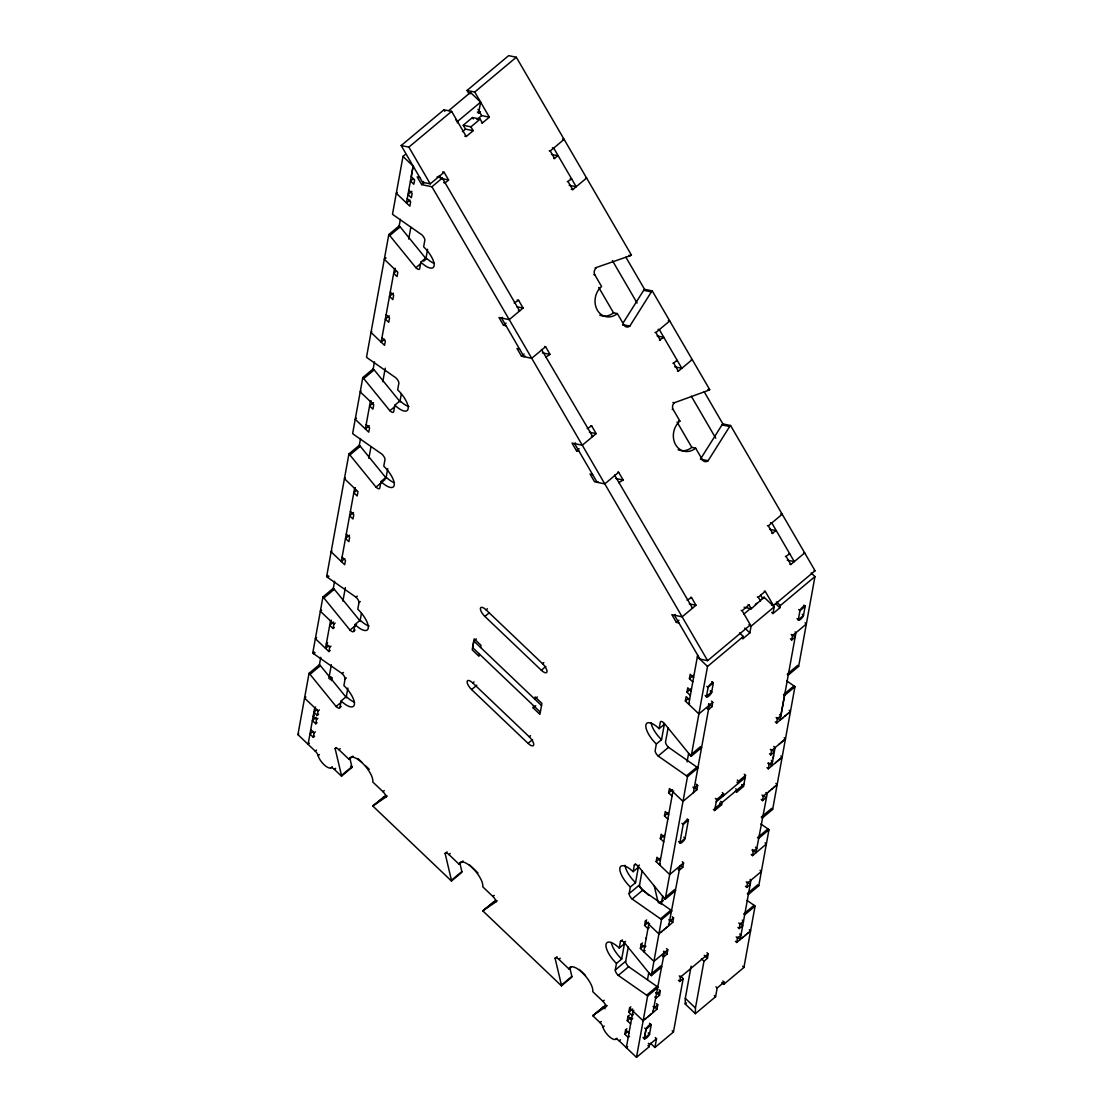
<?xml version="1.0" encoding="UTF-8"?>
<svg xmlns="http://www.w3.org/2000/svg" width="1113" height="1113" viewBox="0 0 1113 1113"><rect width="100%" height="100%" fill="white"/><g stroke="black" fill="none" stroke-linecap="round" stroke-linejoin="round"><path stroke-width="1.5" d="M722.838 980.97L724.104 982.181L717.175 987.982L715.576 996.747L695.361 1013.665L685.205 1003.982L685.302 998.333L691.145 966.154M695.361 1013.665L695.458 1008.016L703.959 961.215L707.423 958.307L708.216 953.924L706.95 952.714M626.438 1047.027L627.621 1046.582M646.361 937.396L646.152 938.565M605.931 1004.997L593.146 1015.306A4.855 1.795 50.1 0 0 592.881 1015.807L600.032 1022.61A4.855 1.795 50.1 0 1 602.954 1027.118A9.725 3.589 50.1 0 0 608.811 1036.12A9.725 3.589 50.1 0 0 615.726 1039.278A4.855 1.795 50.1 0 1 619.176 1040.864L636.483 1057.35L647.627 996.038A4.855 1.795 50.1 0 0 646.639 995.203L618.272 975.405A4.855 1.795 50.1 0 1 615.28 969.993L616.477 963.413A17.015 6.275 50.1 0 1 606.029 944.436A17.015 6.275 50.1 0 1 619.273 948.053L620.47 941.473A4.855 1.795 50.1 0 1 624.254 942.502L650.368 974.654A4.855 1.795 50.1 0 0 651.328 975.67L661.498 919.644L671.904 910.949A4.855 1.795 50.1 0 0 670.916 910.114L642.549 890.33A4.855 1.795 50.1 0 1 639.558 884.905L642.145 870.644M668.649 925.793L680.099 865.831M773.605 755.63L773.187 757.911M777.5 717.788L780.046 720.208L784.54 695.458L794.946 686.749A4.869 1.795 50.1 0 0 793.959 685.928L786.863 680.975M758.774 885.767A4.855 1.795 50.1 0 1 757.814 884.765L747.421 893.461A4.855 1.795 50.1 0 0 748.367 894.476L758.774 885.767L768.958 829.755A4.855 1.795 50.1 0 0 767.97 828.921L760.875 823.982M772.659 809.388A4.855 1.795 50.1 0 1 771.699 808.372L761.306 817.067A4.855 1.795 50.1 0 0 762.252 818.083L772.659 809.388L794.946 686.749M349.899 758.37L351.875 766.732A4.842 1.781 50.1 0 1 351.903 767.497L341.51 776.192L334.359 769.389A4.855 1.795 50.1 0 0 330.909 767.803A9.725 3.589 50.1 0 1 323.994 764.645A9.725 3.589 50.1 0 1 318.137 755.63A4.855 1.795 50.1 0 0 315.216 751.122L297.922 734.636L309.052 673.323L319.459 664.628A4.855 1.795 50.1 0 1 320.405 665.644L346.533 697.795M309.052 673.323A4.855 1.795 50.1 0 1 310.012 674.339L336.126 706.491A4.855 1.795 50.1 0 0 339.924 707.52L341.107 700.94A17.015 6.275 50.1 0 0 354.365 704.557A17.015 6.275 50.1 0 0 343.903 685.58L345.1 679A4.855 1.795 50.1 0 0 342.108 673.574L313.741 653.79A4.855 1.795 50.1 0 1 312.767 652.955L322.937 596.944L333.344 588.234A4.855 1.795 50.1 0 1 334.29 589.25L360.417 621.402M322.937 596.944A4.855 1.795 50.1 0 1 323.897 597.959L350.011 630.097A4.855 1.795 50.1 0 0 353.795 631.141L354.991 624.56A17.015 6.275 50.1 0 0 368.236 628.177A17.015 6.275 50.1 0 0 357.788 609.201L358.984 602.62A4.855 1.795 50.1 0 0 355.993 597.194L327.625 577.41A4.855 1.795 50.1 0 1 326.638 576.576L348.926 453.937L359.332 445.242A4.855 1.795 50.1 0 1 360.278 446.257L386.406 478.409M400.277 402.016L374.163 369.864A4.855 1.795 50.1 0 0 373.203 368.848L362.81 377.557L352.626 433.569A4.869 1.795 50.1 0 0 353.614 434.404L381.982 454.187A4.855 1.795 50.1 0 1 384.973 459.613L383.776 466.194A17.015 6.275 50.1 0 1 394.225 485.171A17.015 6.275 50.1 0 1 380.98 481.553L379.783 488.134A4.855 1.795 50.1 0 1 375.999 487.104L349.885 454.953A4.855 1.795 50.1 0 0 348.926 453.937M423.663 261.193L426.265 259.023L400.151 226.871A4.855 1.795 50.1 0 0 399.191 225.856L388.799 234.551L366.511 357.19A4.869 1.795 50.1 0 0 367.499 358.024L395.866 377.808A4.855 1.795 50.1 0 1 398.857 383.234L397.661 389.814A17.015 6.275 50.1 0 1 408.109 408.791A17.015 6.275 50.1 0 1 394.865 405.174L393.668 411.754A4.855 1.795 50.1 0 1 389.884 410.711L363.756 378.573A4.855 1.795 50.1 0 0 362.81 377.557M405.229 154.554L402.989 156.432L392.499 214.183A4.869 1.795 50.1 0 0 393.487 215.018L421.855 234.815A4.855 1.795 50.1 0 1 424.832 240.227L423.636 246.808A17.015 6.275 50.1 0 1 434.098 265.784A17.015 6.275 50.1 0 1 420.853 262.167L419.657 268.748A4.855 1.795 50.1 0 1 415.872 267.718L389.745 235.566A4.855 1.795 50.1 0 0 388.799 234.551M319.111 666.506L320.781 657.31M333.065 589.709L334.61 581.264M358.998 447.036L360.529 438.592M372.938 370.323L374.469 361.878M398.857 227.692L400.388 219.275M313.184 731.366L309.929 734.079L313.323 737.307L314.116 732.924L315.41 731.839M316.259 717.259L312.363 720.528L315.772 723.784L316.579 719.401L317.873 718.302M317.163 709.426L313.922 712.153L317.302 715.367L318.109 710.984L319.403 709.899M316.662 637.568L315.355 638.667L328.905 651.564L329.698 647.182L330.992 646.096M333.608 622.042L329.698 625.311L333.093 628.539L333.886 624.143L335.18 623.057M328.85 678.485L331.354 664.698M342.915 601.076L345.378 587.581M368.848 458.403L370.991 446.591M382.789 381.689L385.251 368.194M408.708 239.058L410.85 227.275M331.41 680.613L331.911 677.873L330.631 676.662M341.107 700.94L346.31 696.585L347.868 688.057M354.991 624.56L360.195 620.205L361.433 613.374M380.98 481.553L386.183 477.199L387.727 468.67M394.865 405.174L400.068 400.819L401.306 393.988M420.853 262.167L426.056 257.813L427.601 249.284M457.262 122.847L457.513 121.456L480.621 102.132L470.465 92.449L448.803 110.577M470.215 93.826L470.465 92.449M477.338 111.996L478.604 113.206L480.621 102.132M476.35 638.918L473.832 641.032L472.635 647.613L540.348 712.153M479.383 654.082L478.98 656.28L472.218 649.825L474.208 638.848L480.983 645.303L480.579 647.502M537.342 696.961L534.755 699.131L535.144 696.947L541.92 703.402L539.93 714.365L533.155 707.91L533.558 705.712M661.498 919.644A4.855 1.795 50.1 0 0 660.524 918.809L632.142 899.026A4.855 1.795 50.1 0 1 629.165 893.6L630.361 887.019A17.015 6.275 50.1 0 1 619.899 868.057A17.015 6.275 50.1 0 1 633.144 871.66L638.347 867.319A17.015 6.275 50.1 0 0 637.485 866.512M633.144 871.66L634.34 865.079L635.648 863.994M663.473 723.506A17.015 6.275 50.1 0 1 664.336 724.313L659.133 728.667A17.015 6.275 50.1 0 0 645.888 725.05A17.015 6.275 50.1 0 0 656.35 744.027L655.154 750.607A4.855 1.795 50.1 0 0 658.131 756.019L686.498 775.817A4.869 1.795 50.1 0 1 687.486 776.651L665.198 899.276A4.855 1.795 50.1 0 1 664.252 898.261L638.125 866.123A4.855 1.795 50.1 0 0 634.34 865.079M659.133 728.667L660.329 722.087A4.855 1.795 50.1 0 1 664.113 723.116L690.241 755.268A4.855 1.795 50.1 0 0 691.187 756.284L701.593 747.574A4.855 1.795 50.1 0 1 700.634 746.573L690.241 755.268M616.477 963.413L621.68 959.058L624.463 943.699A17.015 6.275 50.1 0 0 623.6 942.892M630.361 887.019L635.551 882.679L638.347 867.319M656.35 744.027L661.539 739.672L664.336 724.313M647.627 996.038L658.02 987.328A4.855 1.795 50.1 0 0 657.032 986.508L628.664 966.71A4.855 1.795 50.1 0 1 625.673 961.284L628.275 947.024M668.134 727.652L665.546 741.898A4.855 1.795 50.1 0 0 668.537 747.324L696.905 767.121A4.869 1.795 50.1 0 1 697.893 767.942L687.486 776.651M629.485 1036.342L628.177 1037.427L624.796 1034.2L625.589 1029.817L626.897 1028.732M630.668 1023.932L627.259 1020.677L628.052 1016.28L629.346 1015.195M633.464 1014.402L632.17 1015.487L628.775 1012.26L629.582 1007.877L630.876 1006.792M666.52 948.554L667.786 949.765L653.915 961.368L640.378 948.457L641.171 944.074L642.479 942.989M649.255 927.56L647.947 928.645L644.566 925.418L645.359 921.035L646.667 919.95M682.297 861.726L683.563 862.923L669.706 874.526L656.155 861.615L656.962 857.233L660.343 860.46M663.738 841.818L660.343 838.59L661.136 834.194L664.531 837.421M667.856 819.14L664.461 815.912L665.268 811.53L668.649 814.758M672.043 796.101L668.649 792.873L669.456 788.491L682.992 801.402L696.863 789.799L697.656 785.416L696.39 784.206M711.485 701.107L712.751 702.317L698.894 713.92L685.344 701.009L686.151 696.613L689.531 699.84M690.338 695.43L686.944 692.203L687.751 687.82L691.131 691.034M692.787 681.893L689.406 678.666L690.199 674.283L693.594 677.511M697.656 655.14L688.738 704.237L689.601 703.513M647.516 979.523L648.768 972.637M661.164 904.424L662.708 895.979M687.069 761.89L688.599 753.515M691.187 756.284L707.52 666.464L743.331 636.497L739.519 632.866M644.288 1038.652L645.999 1029.233A3.645 1.002 -46.4 0 1 648.893 1025.407A3.645 1.002 -46.4 0 1 651.202 1024.878L649.491 1034.297A2.713 0.737 -46.4 0 1 649.06 1035.201L647.849 1036.704A4.41 1.21 -46.4 0 1 645.707 1038.54L644.58 1039.055A2.713 0.737 -46.4 0 1 644.288 1038.652L643.022 1037.441M713.35 682.881L711.638 692.314A3.645 1.002 -46.4 0 1 708.731 696.14A3.645 1.002 -46.4 0 1 706.435 696.668L708.146 687.236L713.35 682.881L712.083 681.671M649.505 1023.264L651.202 1024.878L645.999 1029.233L644.33 1038.373L649.533 1034.019L648.684 1033.212M652.872 1012.635L664.322 952.672L663.473 951.865M693.385 792.706L709.287 705.211L708.438 704.404M636.483 1057.35L649.185 1046.721L649.589 1044.523L656.517 1038.721L655.251 1037.511M629.582 1007.877L643.119 1020.788L656.99 1009.185L657.783 1004.802L656.517 1003.592M654.778 996.984L656.044 998.194L659.508 995.286L660.315 990.904L659.035 989.694M662.249 955.844L663.515 957.055L666.993 954.161L667.786 949.765M645.359 921.035L658.91 933.946L672.767 922.343L673.56 917.961L672.294 916.75M678.04 869.003L679.306 870.213L682.77 867.319L683.563 862.923M707.228 708.397L708.494 709.607L711.958 706.699L712.751 702.317M650.479 1043.271L654.917 1047.5L656.517 1038.721M678.429 980.303L679.695 981.513L680.488 977.117L708.216 953.924M741.661 637.485L742.928 638.695L743.331 636.497M654.917 1047.5L673.462 1031.988L683.159 978.605L680.627 976.184M713.391 809.36L714.657 810.57L716.647 799.593L723.589 793.792L722.309 792.581M742.928 638.695L749.87 632.894L751.08 626.202L774.189 606.877L764.033 597.194L751.303 608.769L744.096 607.281M714.657 810.57L721.586 804.769L721.989 802.57L720.723 801.36M723.589 793.792L723.186 795.99L721.92 794.779M763.81 598.446L764.033 597.194M735.345 790.995L736.611 792.206L737.015 790.007L735.735 788.797M744.263 774.217L745.543 775.427L738.601 781.229L738.211 783.427L736.931 782.216M771.699 612.359L772.979 613.569L774.189 606.877M736.611 792.206L743.54 786.404L745.543 775.427M772.979 613.569L779.907 607.768L780.31 605.569L814.966 576.576L811.154 572.945M721.808 982.556L723.714 984.379L724.104 982.181M735.443 941.278L736.709 942.488L737.502 938.106L740.966 935.198L739.7 934.002M737.961 927.393L739.241 928.604L740.034 924.207L743.498 921.314L742.232 920.103M745.446 886.254L746.712 887.464L747.505 883.082L761.375 871.479L760.096 870.269M751.219 854.436L752.485 855.647L753.292 851.264L756.757 848.37L755.49 847.16M761.222 799.412L762.488 800.623L763.281 796.24L777.152 784.637L775.886 783.427M766.996 767.608L768.276 768.819L769.069 764.422L772.533 761.529L771.267 760.318M769.528 753.71L770.794 754.92L771.601 750.524L785.458 738.935L784.192 737.724M775.302 721.892L776.582 723.102L777.375 718.72L780.839 715.826L795.948 632.727L795.099 631.92M790.411 638.806L791.677 640.017L792.484 635.62L806.341 624.017L805.075 622.807M737.641 937.174L740.173 939.595L750.969 880.174L750.12 879.367M767.4 792.79L755.964 852.753L752.569 849.525M723.714 984.379L743.929 967.461L755.073 906.135A4.855 1.795 50.1 0 0 754.085 905.314L746.99 900.361M798.647 666.381A4.869 1.795 50.1 0 1 797.687 665.379L787.294 674.075A4.869 1.795 50.1 0 0 788.241 675.09L798.647 666.381L814.966 576.576M623.475 322.394L643.676 290.312A4.869 4.104 -78.3 0 1 644.58 289.324L652.26 290.91L709.704 389.62A4.869 4.104 -78.3 0 1 708.605 390.287L674.381 402.739L672.948 402.447M622.654 324.857L624.101 325.149A4.855 4.104 -78.3 0 0 629.805 326.123L651.369 291.898A4.869 4.104 -78.3 0 1 652.26 290.91M700.439 459.14L721.989 424.916A4.869 4.104 -78.3 0 1 722.894 423.928L730.573 425.514L815.078 570.774L773.493 605.569L771.573 605.18M701.44 459.572L702.4 459.766A4.855 4.104 -78.3 0 0 708.118 460.726L729.683 426.502A4.869 4.104 -78.3 0 1 730.573 425.514M783.288 717.482L781.994 718.581M785.889 715.311L784.595 716.396M788.491 713.141L787.197 714.226M778.961 744.374L785.458 738.935M775.636 762.655L782.133 757.216L780.867 756.005M770.001 790.62L768.707 791.705M772.603 788.435L771.309 789.534M775.205 786.265L773.897 787.35M626.967 1047.124L626.327 1047.667L632.963 1011.105L633.826 1010.381M443.697 182.588L445.13 182.894L448.609 179.986L444.101 172.265L430.244 183.854L422.55 182.268L401.181 145.539L443.934 109.784L451.628 111.37L466.25 136.496L473.178 130.694L470.924 126.84L463.245 125.24L472.482 117.519L480.176 119.105L482.416 122.959L489.358 117.171L474.736 92.031L467.043 90.445L508.641 55.65L516.321 57.236L631.391 255.016A4.869 4.104 -78.3 0 1 630.306 255.684L595.107 267.927M401.181 145.539L408.874 147.125L451.628 111.37M474.736 92.031L516.321 57.236M478.604 113.206L480.343 111.759M476.893 119.564L481.665 115.585L489.358 117.171M462.452 131.654L465.484 129.108L473.178 130.694M470.924 126.84L480.176 119.105M413.048 178.845L410.447 181.016L413.827 184.243L414.62 179.861L411.24 176.633L413.146 166.115L402.989 156.432M397.16 192.549L396.298 193.272L409.848 206.183L410.641 201.801L407.247 198.573M411.88 191.283L407.984 194.552L411.365 197.78L412.172 193.384L408.777 190.156M422.55 182.268L423.427 181.544M419.74 177.426L417.18 176.897L421.674 184.633L424.276 182.462M409.918 200.062L406.454 202.956L413.146 166.115L413.563 166.811M440.706 178.581L441.875 178.595M421.674 184.633L431.927 186.747L442.32 178.052L519.632 310.944L518.352 310.68M389.745 235.566L400.151 226.871M386.03 257.854L384.305 259.301L397.842 272.212L397.049 276.608L393.654 273.381L396.256 271.196M395.324 268.261L394.461 268.984L381.161 342.122L384.639 339.215M549.279 150.77L550.239 150.978L564.11 139.375L562.663 139.069M415.872 267.718L421.076 263.364M393.376 293.15L389.467 296.406L392.861 299.634L393.654 295.251L390.273 292.023M553.787 158.505L558.211 155.806L551.478 154.415M389.258 315.814L385.348 319.083L388.743 322.311L389.536 317.915L386.155 314.687M371.881 331.716L371.005 332.439L384.555 345.35L385.348 340.954L381.968 337.726M567.282 181.697L571.706 178.998L570.259 178.706M571.289 189.335L572.736 189.627L586.593 178.038L585.633 177.83M363.756 378.573L374.163 369.864M361.071 391.122L360.209 391.846L373.759 404.756L372.952 409.153L369.572 405.925L373.467 402.656M371.241 400.805L370.365 401.529L365.384 428.95L369.279 425.695M356.522 418.182L355.228 419.281L368.765 432.178L369.572 427.795L366.177 424.568M506.053 325.789L503.493 325.26L498.986 317.525L509.239 319.64L523.096 308.037L518.602 300.315L514.178 303.014M389.884 410.711L395.087 406.37M502.422 317.33L501.546 318.054L524.042 356.716L524.905 355.993M503.493 325.26L506.081 323.09M349.885 454.953L360.278 446.257M345.294 477.964L344.432 478.687L357.969 491.598L357.176 495.995L353.795 492.767L356.383 490.583M355.45 487.647L354.588 488.37L341.301 561.509L344.766 558.601M519.548 348.981L516.989 348.452L521.482 356.188L524.084 354.017M375.999 487.104L385.098 479.494M545.662 357.134L550.086 354.435L545.593 346.7L531.722 358.303L521.482 356.188M353.503 512.537L349.607 515.792L352.988 519.02L353.781 514.637L350.4 511.41M349.385 535.2L345.489 538.469L348.87 541.697L349.663 537.301L346.282 534.073M332.008 551.102L331.145 551.825L344.682 564.722L345.475 560.34L342.094 557.112M326.638 576.576L327.945 575.491M327.625 577.41L328.933 576.311M323.897 597.959L334.29 589.25M321.643 610.147L320.335 611.232L333.886 624.143M654.917 332.342L655.877 332.537L669.734 320.934L668.301 320.641M659.411 340.063L663.835 337.364L657.115 335.973M355.993 597.194L357.301 596.109M331.368 620.191L330.505 620.915L325.511 648.336L328.766 645.623M358.984 602.62L360.278 601.535M333.093 628.539L334.387 627.44M312.767 652.955L314.061 651.87M313.741 653.79L315.049 652.705M327.612 642.869L326.318 643.954L329.698 647.182M579.108 451.377L576.548 450.848L572.054 443.113L582.294 445.228L596.165 433.639L591.671 425.903L587.233 428.602M350.011 630.097L356.508 624.671M575.477 442.918L574.614 443.642L597.111 482.305L597.973 481.581M328.905 651.564L330.199 650.479M353.795 631.141L355.103 630.055M672.906 363.269L677.33 360.57L676.37 360.362M576.548 450.848L579.15 448.678M310.012 674.339L320.405 665.644M677.4 370.991L678.36 371.199L692.23 359.596L691.27 359.402M305.866 696.988L304.559 698.074L318.109 710.984M329.949 679.514L331.911 677.873M342.108 673.574L343.416 672.489M345.1 679L346.393 677.914M315.577 707.033L314.715 707.757L308.078 744.319L309.372 743.234M314.492 715.075L313.184 716.174L316.579 719.401M317.302 715.367L318.61 714.282M297.922 734.636L298.799 733.912M336.126 706.491L341.329 702.136M315.772 723.784L317.08 722.699M618.731 482.722L623.155 480.023L618.661 472.288L604.79 483.891L594.551 481.776L590.043 474.041L592.603 474.569M339.924 707.52L341.218 706.435M313.323 737.307L314.617 736.222M315.216 751.122L316.509 750.037M486.089 609.868L542.518 663.654A7.29 2.685 50.1 0 1 546.998 671.779A7.29 2.685 50.1 0 1 541.321 670.235L484.892 616.449A7.29 2.685 50.1 0 1 480.413 608.31A7.29 2.685 50.1 0 1 486.089 609.868L487.397 608.769M318.137 755.63L319.445 754.544M484.892 616.449L489.442 612.637M341.51 776.192A4.842 1.781 50.1 0 0 341.482 775.427L335.152 748.687L336.446 747.602M335.152 748.687A4.855 1.795 50.1 0 1 338.936 749.717L340.23 748.632M330.909 767.803L332.203 766.718M334.359 769.389L335.667 768.29M338.936 749.717L349.092 759.4L352.988 756.13M341.482 775.427L351.875 766.732M472.802 682.992L529.231 736.778A7.29 2.685 50.1 0 1 533.711 744.903A7.29 2.685 50.1 0 1 528.035 743.359L471.606 689.573A7.29 2.685 50.1 0 1 467.126 681.448A7.29 2.685 50.1 0 1 472.802 682.992L474.11 681.907M471.606 689.573L476.809 685.218M459.878 863.201L461.853 871.549A4.855 1.795 50.1 0 1 461.881 872.314L451.475 881.023L372.938 806.146A4.855 1.795 50.1 0 1 373.189 805.659L385.933 797.089A4.855 1.795 50.1 0 0 382.942 791.663L384.249 790.578M542.518 663.654L543.826 662.555M373.189 805.659L385.974 795.35M372.938 806.146L383.331 797.451A4.855 1.795 50.1 0 1 383.595 796.95M385.933 797.089L387.241 796.004M541.321 670.235L545.871 666.423M533.155 707.91L535.756 705.739M767.372 525.642L768.332 525.837L782.202 514.248L780.756 513.942M678.916 622.932L676.356 622.404L671.862 614.668L682.144 616.839L696.001 605.249L691.507 597.514L687.083 600.213M529.231 736.778L530.525 735.693M675.327 614.529L674.45 615.252L699.952 659.077L707.631 660.663L750.385 624.908L742.121 610.689L741.161 610.494M771.865 533.377L776.29 530.678L769.57 529.287M528.035 743.359L532.584 739.547M676.356 622.404L678.958 620.219M785.361 556.57L789.799 553.871L788.825 553.676M451.475 881.023A4.855 1.795 50.1 0 0 451.461 880.258L445.13 853.504L447.078 851.876M789.868 564.305L790.828 564.5L804.685 552.911L803.725 552.702M445.13 853.504A4.855 1.795 50.1 0 1 448.915 854.547L450.209 853.462M742.121 610.689L749.049 604.902L751.303 608.769M757.341 596.971L758.301 597.166L765.229 591.365L773.493 605.569M743.818 614.112L751.038 608.06M755.365 604.442L756.812 603.232M448.915 854.547L459.071 864.231L462.966 860.961M689.406 678.666L693.302 675.41M451.461 880.258L461.853 871.549M686.944 692.203L690.853 688.933M685.344 701.009L687.945 698.839M706.491 696.376L711.68 692.022L710.414 690.811M791.677 640.017L795.141 637.109L792.609 634.688M658.131 756.019L668.537 747.324M569.856 968.018L571.832 976.379A4.855 1.795 50.1 0 1 571.859 977.144L561.453 985.84L482.917 910.977A4.855 1.795 50.1 0 1 483.167 910.476L495.911 901.92A4.855 1.795 50.1 0 0 492.92 896.494L494.228 895.409M483.167 910.476L495.953 900.18M482.917 910.977L493.309 902.281A4.855 1.795 50.1 0 1 493.56 901.78M495.911 901.92L497.205 900.834M686.498 775.817L696.905 767.121M793.959 685.928L783.552 694.623A4.869 1.795 50.1 0 1 784.54 695.458M668.649 792.873L672.544 789.618M673.699 790.995L672.836 791.719L659.55 864.843L660.412 864.119M697.656 785.416L694.192 788.31L692.912 787.1M664.461 815.912L668.37 812.657M776.582 723.102L790.439 711.513L789.173 710.303M660.343 838.59L664.238 835.32M770.794 754.92L774.258 752.012L771.726 749.592M638.125 866.123L639.432 865.024M716.257 801.791L745.14 777.625M715.061 808.372L743.943 784.206M656.155 861.615L660.065 858.36M768.276 768.819L782.133 757.216M629.165 893.6L639.558 884.905M561.453 985.84A4.855 1.795 50.1 0 0 561.425 985.075L555.109 958.335L557.057 956.707M555.109 958.335A4.855 1.795 50.1 0 1 558.893 959.364L560.187 958.279M632.142 899.026L642.549 890.33M762.488 800.623L765.953 797.729L763.421 795.308M558.893 959.364L569.049 969.047L571.637 966.877M664.252 898.261L674.645 889.565A4.855 1.795 50.1 0 0 675.605 890.581L665.198 899.276M561.425 985.075L571.832 976.379M659.133 903.339L663.028 900.083M660.454 903.019L663.056 900.848M620.47 941.473L622.417 939.845M624.254 942.502L625.548 941.417M644.566 925.418L648.462 922.162M619.273 948.053L624.463 943.699M649.616 923.54L648.754 924.263L643.759 951.685L645.067 950.599M660.524 918.809L670.916 910.114M767.97 828.921L757.563 837.63A4.855 1.795 50.1 0 1 758.551 838.451L768.958 829.755M673.56 917.961L670.096 920.854L668.83 919.644M640.378 948.457L643.634 945.744M615.28 969.993L625.673 961.284M662.152 931.233L660.858 932.318M664.753 929.049L663.459 930.134M667.355 926.879L666.047 927.964M752.485 855.647L766.356 844.057L765.09 842.847M645.86 946.217L644.566 947.302L641.171 944.074M618.272 975.405L628.664 966.71M593.146 1015.306L605.889 1006.736A4.855 1.795 50.1 0 0 602.898 1001.324L604.206 1000.239M592.881 1015.807L603.288 1007.098A4.855 1.795 50.1 0 1 603.538 1006.611M746.712 887.464L750.176 884.557L747.63 882.15M605.889 1006.736L607.183 1005.651M650.368 974.654L660.774 965.959A4.855 1.795 50.1 0 0 661.72 966.96L651.328 975.67M600.032 1022.61L601.326 1021.525M602.954 1027.118L604.248 1026.019M646.639 995.203L657.032 986.508M754.085 905.314L743.693 914.01A4.855 1.795 50.1 0 1 744.667 914.844L755.073 906.135M628.775 1012.26L632.685 1009.004M660.315 990.904L656.837 993.798L655.571 992.587M627.259 1020.677L630.501 1017.95M739.241 928.604L742.705 925.696L740.159 923.275M632.741 1018.423L631.433 1019.508L628.052 1016.28M679.695 981.513L683.159 978.605M615.726 1039.278L617.019 1038.192M657.783 1004.802L654.319 1007.696L653.053 1006.486M624.796 1034.2L628.038 1031.487M646.375 1018.061L645.067 1019.16M648.976 1015.891L647.669 1016.976M651.564 1013.72L650.27 1014.806M743.428 936.868L742.121 937.967M746.03 934.697L744.722 935.783M748.618 932.527L747.324 933.612M619.176 1040.864L620.484 1039.779M736.709 942.488L750.579 930.899L749.299 929.689M685.205 1003.982L686.471 1002.924M481.456 122.764L482.416 122.959M552.424 147.806L553.704 148.071L576.2 186.734L569.16 185.273M464.803 136.203L466.25 136.496M442.668 171.959L444.101 172.265M437.033 176.967L442.32 178.052M442.362 178.706L448.609 179.986M630.431 254.821L631.391 255.016M628.859 255.392L630.306 255.684M593.897 274.702L594.857 274.897L601.604 286.486A17.015 14.344 -78.3 0 0 597.347 310.179A17.015 14.344 -78.3 0 0 617.353 313.56L624.101 325.149M643.676 290.312L651.369 291.898M599.782 315.132A17.015 14.344 -78.3 0 0 613.5 312.767L617.353 313.56M517.155 300.009L518.602 300.315M658.061 329.365L659.341 329.629L681.824 368.292L674.784 366.845M622.598 324.634L629.805 326.123M516.849 306.757L523.096 308.037M544.633 346.505L545.593 346.7M541.488 349.468L592.7 436.533L591.42 436.268M542.407 352.849L550.086 354.435M708.258 389.327L709.704 389.62M707.645 390.093L708.605 390.287M672.21 409.306L673.17 409.501L679.918 421.104A17.015 14.344 -78.3 0 0 675.661 444.783A17.015 14.344 -78.3 0 0 695.653 448.163L702.4 459.766M721.989 424.916L729.683 426.502M678.471 420.811L679.918 421.104M590.711 425.695L591.671 425.903M678.095 449.735A17.015 14.344 -78.3 0 0 691.813 447.37L695.653 448.163M589.445 432.247L596.165 433.639M701.872 459.446L708.118 460.726M617.701 472.093L618.661 472.288M614.557 475.056L692.509 608.088L691.549 607.893M615.948 478.534L623.155 480.023M770.516 522.679L771.796 522.943L794.292 561.606L787.239 560.145M814.118 570.579L815.078 570.774M764.269 591.17L765.229 591.365M748.089 604.707L749.049 604.902M690.547 597.319L691.507 597.514M689.281 603.858L696.001 605.249M749.425 624.699L750.385 624.908M455.607 119.648L457.513 121.456M803.878 605.124L805.144 606.335L803.489 615.475A3.645 1.002 -46.4 0 1 800.581 619.301A3.645 1.002 -46.4 0 1 798.285 619.83L797.019 618.619M798.675 609.479L799.955 610.689L798.285 619.83L803.489 615.475L802.223 614.265M776.498 601.938L780.31 605.569M775.455 603.524L779.907 607.768M791.204 634.41L792.484 635.62M749.174 624.393L751.08 626.202M744.792 628.052L749.87 632.894M779.573 714.616L780.839 715.826M776.109 717.509L777.375 718.72M697.364 656.781L707.52 666.464M712.028 681.963L713.294 683.173A3.645 1.002 -46.4 0 0 710.998 683.716A3.645 1.002 -46.4 0 0 708.091 687.528L706.825 686.318M773.785 746.42L775.065 747.63L771.74 765.911L768.568 762.892M710.358 691.117L711.638 692.314M770.321 749.313L771.601 750.524M705.169 695.458L706.435 696.668M708.786 703.68L711.958 706.699M767.803 763.212L769.069 764.422M765.911 792.526L766.76 793.332M762.015 795.03L763.281 796.24M737.335 780.018L738.601 781.229M741.634 784.582L743.54 786.404M715.381 798.383L716.647 799.593M719.694 802.946L721.586 804.769M694.317 787.378L696.863 789.799M752.012 850.054L753.292 851.264M687.138 818.918L688.404 820.128L685.079 838.409A3.645 1.002 -46.4 0 1 682.186 842.221A3.645 1.002 -46.4 0 1 679.89 842.75L678.61 841.539M746.239 881.872L747.505 883.082M681.935 823.258L683.201 824.469L679.89 842.75L685.079 838.409L683.813 837.199M473.832 641.032L541.544 705.572M680.864 865.497L682.77 867.319M738.768 922.997L740.034 924.207M736.236 936.896L737.502 938.106M742.663 966.251L743.929 967.461M638.876 885.934L648.698 895.297M670.235 919.922L672.767 922.343M704.251 955.288L707.423 958.307M668.454 924.444L669.303 925.251M701.427 958.794L703.959 961.215M715.909 986.772L717.175 987.982M714.309 995.551L715.576 996.747M663.807 951.128L666.993 954.161M679.222 975.906L680.488 977.117M685.302 998.333L695.458 1008.016M656.976 992.866L659.508 995.286M654.444 1006.764L656.99 1009.185M652.677 1011.286L653.526 1012.093M672.196 1030.777L673.462 1031.988M644.733 1028.022L645.999 1029.233M648.211 1033.087L649.491 1034.297M358.038 758.621L361.781 762.182M365.523 765.744L369.266 769.32M469.255 864.634L477.992 872.954M579.233 969.451L585.466 975.405M648.322 1043.312L649.589 1044.523M382.942 791.663L372.785 781.994A17.015 6.275 50.1 0 0 362.337 763.017A17.015 6.275 50.1 0 0 349.092 759.4M492.92 896.494L482.764 886.811A17.015 6.275 50.1 0 0 472.315 867.848A17.015 6.275 50.1 0 0 459.071 864.231M602.898 1001.324L592.742 991.641A17.015 6.275 50.1 0 0 582.294 972.665A17.015 6.275 50.1 0 0 569.049 969.047M647.919 1045.51L649.185 1046.721M350.567 766.217L351.903 767.497M603.288 1007.098L605.069 1008.809M310.694 729.669L314.116 732.924M625.589 1029.817L629.012 1033.073M625.882 257.186L645.192 290.382M704.223 391.832L723.617 425.18M550.239 150.978L554.747 158.7M568.242 181.906L572.736 189.627M655.877 332.537L660.371 340.272M673.866 363.464L678.36 371.199M768.332 525.837L772.825 533.572M786.321 556.764L790.828 564.5M612.4 260.581L637.109 303.056M691.298 396.186L715.756 438.23M598.738 287.391L613.5 312.767M677.052 422.008L691.813 447.37M467.043 90.445L468.865 93.589M478.006 109.297L481.665 115.585M760.638 595.107L762.711 598.655M758.301 597.166L760.541 601.034M472.482 117.519L473.331 118.966M463.245 125.24L465.484 129.108M443.934 109.784L444.852 111.356M439.232 175.506L440.915 178.4M408.874 147.125L430.244 183.854M431.927 186.747L707.631 660.663M654.138 885.503L658.089 902.212M594.857 274.897A4.855 4.104 -78.3 0 1 596.067 268.136M673.17 409.501A4.855 4.104 -78.3 0 1 674.381 402.739M434.32 263.391A17.015 6.275 50.1 0 1 426.056 257.813M661.539 739.672A17.015 6.275 50.1 0 1 651.119 723.005M409.028 406.607A17.015 6.275 50.1 0 1 400.068 400.819M394.447 482.778A17.015 6.275 50.1 0 1 386.183 477.199M354.574 702.164A17.015 6.275 50.1 0 1 346.31 696.585M369.154 625.993A17.015 6.275 50.1 0 1 360.195 620.205M621.68 959.058A17.015 6.275 50.1 0 1 611.26 942.391M635.551 882.679A17.015 6.275 50.1 0 1 625.047 865.288M805.144 606.335L799.955 610.689A3.645 1.002 -46.4 0 1 802.849 606.863A3.645 1.002 -46.4 0 1 805.144 606.335M688.404 820.128L683.201 824.469A3.645 1.002 -46.4 0 1 686.109 820.657A3.645 1.002 -46.4 0 1 688.404 820.128"/></g></svg>
